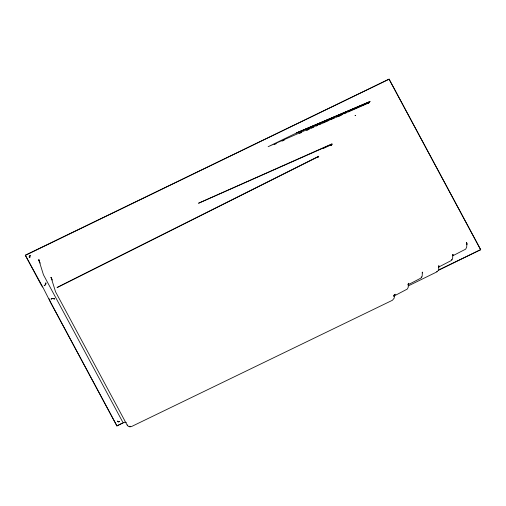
<?xml version="1.0" encoding="UTF-8"?>
<svg xmlns="http://www.w3.org/2000/svg" width="506" height="506" viewBox="0 0 506 506"><rect width="100%" height="100%" fill="white"/><g stroke="black" fill="none" stroke-linecap="round" stroke-linejoin="round"><path stroke-width="0.76" d="M438.727 269.255L438.86 265.625L438.5 266.928M466.937 243.917L466.589 242.412L466.943 243.829L466.658 247.2L465.672 249.154L452.725 255.815M52.428 280.052L51.087 277.471L55.571 291.842L127.139 425.116L128.271 426.324L129.802 426.855L131.509 426.539L392.422 300.267L394.212 298.097L394.427 294.391L393.744 296.181M466.918 244.17L466.81 244.676M452.674 255.309L452.826 254.467L452.63 258.617L451.681 260.324L438.506 267.168M422.206 272.917L422.365 272.076L422.162 276.225L421.22 277.927L407.962 284.84M408.038 284.53L408.399 283.233L408.197 287.383L407.254 289.09L393.801 296.162M45.464 283.702L45.268 284.03L45.515 283.6M421.137 277.237L421.365 276.89M451.605 259.635L451.833 259.281M29.462 255.815L29.184 257.092L29.5 255.777M437.715 271.482L408.431 285.833M393.82 295.466L394.193 295.181M44.471 285.523L44.142 285.745A5.617 5.256 -37.5 0 0 44.534 285.485L45.35 284.745A3.441 3.232 -37.7 0 0 45.635 284.372L45.888 282.791L45.869 283.948A2.663 2.511 -37.2 0 1 45.61 284.416A3.789 3.567 -37.3 0 1 45.154 284.96L44.889 285.194A5.155 4.864 -37.6 0 1 44.484 285.542M452.927 255.03L453.338 254.771M408.494 283.79L408.905 283.537M331.158 145.526L331.683 145.209M436.64 271.595L436.988 271.393M368.324 103.243L368.893 102.952L368.589 103.104M355.016 115.627L355.579 115.336L355.282 115.488M330.924 145.102L331.487 144.811L331.19 144.963M317.616 157.486L318.179 157.189L317.876 157.347M395.357 294.454L395.787 294.233M42.732 287.066L41.688 285.871L25.3 255.214L389.114 79.145L480.675 249.654L438.063 270.476M25.325 255.397L389.114 79.145M124.704 422.13L116.886 425.913L123.97 422.289M438.044 270.293L480.675 249.654M323.005 148.6L332.315 144.267M282.114 141.073L284.283 140.118M299.457 133.439L301.627 132.483M307.401 129.934L309.571 128.979M311.019 128.347L313.91 127.069M316.073 126.114L317.521 125.482M318.963 124.843L321.133 123.888M322.581 123.255L329.083 120.39M330.526 119.751L334.864 117.841M336.307 117.209L342.809 114.343M344.257 113.705L346.427 112.749M347.869 112.117L368.102 103.205M274.138 144.602L276.295 143.653M306.51 130.434L308.666 129.492M338.881 116.266L341.038 115.324M126.355 422.346L125.399 422.643M130.472 426.311L129.65 426.299M122.578 421.789L43.453 274.79L39.006 260.501C38.519 257.137 39.139 262.671 40.328 263.063M42.295 286.213L25.3 255.214M127.607 424.876L127.809 425.198M42.555 286.605L50.442 302.177L116.886 425.913M389.139 79.328L480.7 249.837M116.861 425.729L50.417 301.993L49.044 298.679M52.137 298.66A4.415 4.174 -37.9 0 1 52.738 298.515L52.89 298.483A3.125 2.947 -36.9 0 1 53.351 298.47L54.098 298.61A1.303 1.233 -37.7 0 1 54.471 298.856L53.326 298.458A3.238 3.068 -38.1 0 0 52.801 298.489M52.124 298.622A5.281 5.016 -39.1 0 0 51.391 298.913A5.838 5.496 -37.7 0 0 50.992 299.172L51.144 299.071A5.61 5.294 -37.8 0 1 51.789 298.787A4.915 4.674 -39.2 0 1 52.282 298.584A4.174 3.934 -36.9 0 1 52.807 298.508M29.443 256.643L29.892 257.699L29.474 256.517L30.613 255.656L29.449 256.65M318.287 156.696L57.026 287.553L318.774 156.221L318.287 156.696M369 102.459L268.148 146.689L296.579 132.933L370.05 101.504L296.579 132.933L369.317 102.142L369 102.459M331.601 144.318L198.516 203.241L332.081 143.837L331.601 144.318M119.593 421.365C118.505 423.187 116.506 419.575 117.999 421.719A0.873 0.86 -44.9 0 0 118.404 421.884L119.593 421.365M53.978 298.837L54.294 299.128L53.997 298.85M386.204 92.756L386.204 92.756M51.315 277.971L51.087 277.471L51.315 277.971M39.209 260.982L39.006 260.501L39.209 260.969"/></g></svg>
